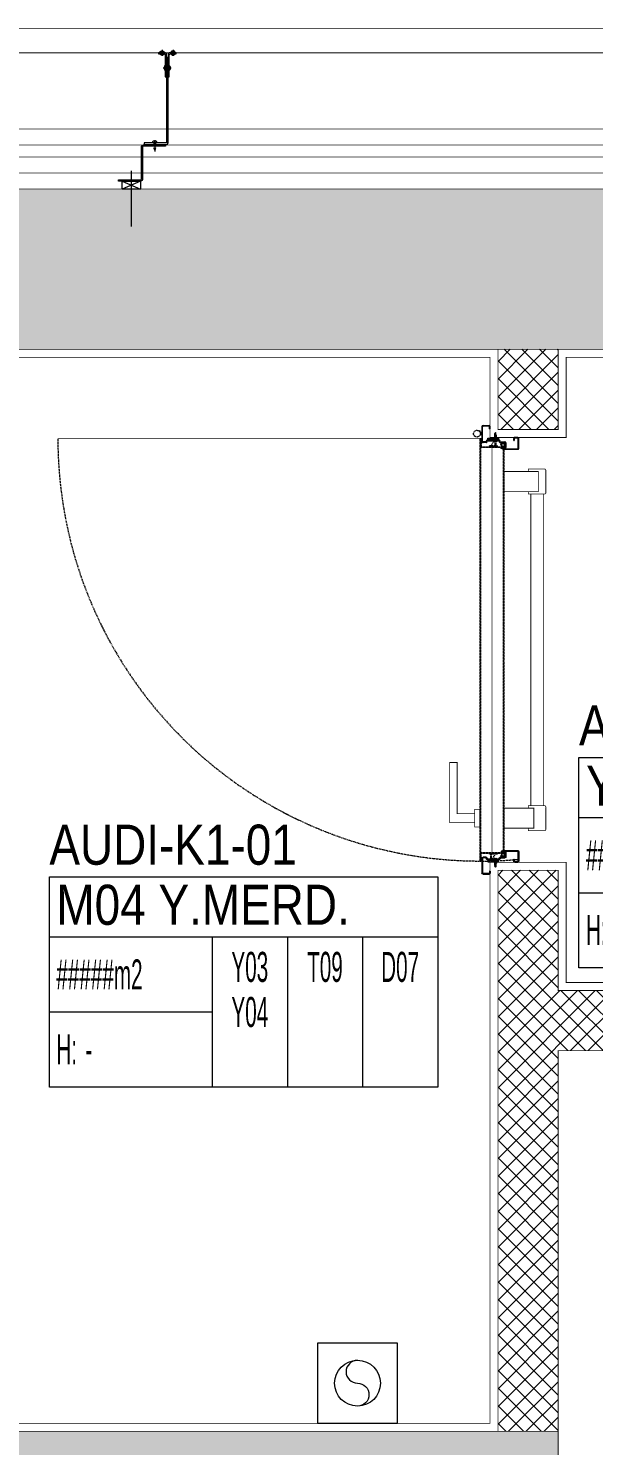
# Model space of a CAD drawing. Extents: x -1457 to 23780, y -2071 to 4205.
# Drawn here: x 7570.3 to 7711.3, y 2511.4 to 2865.1 of the extents above; entities that cross this region are included whole.
import ezdxf
from ezdxf.enums import TextEntityAlignment as Align

# ---------------------------------------------------------------- set-up
doc = ezdxf.new("R2010")
doc.units = 0
doc.header["$MEASUREMENT"] = 0
doc.linetypes.add('HIDDEN', pattern=[0.375, 0.25, -0.125])
doc.layers.get('0').update_dxf_attribs({"color": 9, "lineweight": 9})
for name, color, linetype, lineweight in [('06D', 9, 'Continuous', 9), ('10', 9, 'Continuous', 9), ('14', 9, 'Continuous', 9), ('21', 9, 'Continuous', 9), ('M-TEFRIS2-015', 129, 'Continuous', 9)]:
    doc.layers.add(name, color=color, linetype=linetype, lineweight=lineweight)
doc.styles.add('Arial', font='arial.ttf', dxfattribs={"height": 2.5})
doc.styles.add('MuuM_TEXT-STANDART', font='ARIALN.TTF')

# ---------------------------------------------------------------- blocks, each defined once
blk = doc.blocks.new('itfaiye su alma ağzı')
blk.add_lwpolyline([(0, 5.715, 1), (0, 0, -1), (0, -5.715)], format="xyb")
blk.add_circle((0, 0), 5.715)
at = {"layer": '06D'}
blk.add_lwpolyline([(-10, 10), (-10, -10), (10, -10), (10, 10)], close=True, dxfattribs=at)
blk = doc.blocks.new('0_roomno2-flat-2')
at = {"layer": '21'}
blk.add_lwpolyline([(96.88, -52.5), (0, -52.5), (0, 0), (96.88, 0)], close=True, dxfattribs=at)
for points in [[(0, -15), (96.88, -15)], [(40.62, -15), (40.62, -52.5)], [(59.38, -15), (59.38, -52.5)], [(78.12, -15), (78.12, -52.5)], [(0, -33.75), (40.62, -33.75)]]:
    blk.add_lwpolyline(points, dxfattribs=at)
at = {"layer": '21', "style": 'MuuM_TEXT-STANDART', "width": 0.6}
blk.add_text('H:', height=7.5, dxfattribs=at).set_placement((1.75, -43.04), align=Align.MIDDLE_LEFT)
at = {"layer": '21', "style": 'Arial'}
blk.add_attdef('ODANO', (0, 5.85), '', height=10, dxfattribs=at)
blk.add_attdef('MEKANADI', text='', height=10, dxfattribs=at).set_placement((1.75, -15), align=Align.BOTTOM_LEFT)
at = {"layer": '21', "style": 'MuuM_TEXT-STANDART', "width": 0.6}
for tag, p in [('M2', (1.75, -24.38)), ('TEMIZTAVANYUKSEKLIGI', (9, -43.04))]:
    blk.add_attdef(tag, text='', height=7.5, dxfattribs=at).set_placement(p, align=Align.MIDDLE_LEFT)
for tag, p in [('YER01', (50, -22.5)), ('TAVAN01', (68.75, -22.5)), ('DUVAR01', (87.5, -22.5)), ('YER02', (50, -33.75)), ('TAVAN02', (68.75, -33.75)), ('DUVAR02', (87.5, -33.75)), ('YER03', (50, -45)), ('TAVAN03', (68.75, -45)), ('DUVAR03', (87.5, -45))]:
    blk.add_attdef(tag, text='', height=7.5, dxfattribs=at).set_placement(p, align=Align.MIDDLE_CENTER)
blk = doc.blocks.new('p- alum kaplama profil')
at = {"lineweight": 13}
blk.add_lwpolyline([(7.12, 12.59), (7.12, 26.49)], dxfattribs=at)
at = {"lineweight": 18}
blk.add_lwpolyline([(4.09, 6.16), (-1.41, 6.16), (-1.41, 6.46), (4.09, 6.46, 0.414214), (4.29, 6.66), (4.29, 14.66, -0.414214), (4.79, 15.16), (10.29, 15.16), (10.29, 14.86), (4.79, 14.86, 0.414214), (4.59, 14.66), (4.59, 6.66, -0.414214)], format="xyb", close=True, dxfattribs=at)
at = {"lineweight": 5}
blk.add_lwpolyline([(9.44, 15.16), (4.79, 15.16), (4.79, 17.16), (9.44, 17.16)], close=True, dxfattribs=at)
for points in [[(4.79, 15.16), (9.44, 17.16)], [(9.44, 15.16), (4.79, 17.16)]]:
    blk.add_lwpolyline(points, dxfattribs=at)
blk.add_lwpolyline([(-2.06, 5.56), (-2.06, -2.34), (-2.06, -15.69), (-1.66, -15.69), (-1.66, -2.34), (-1.66, 5.56), (-1.66, 5.56), (-1.66, 5.57), (-1.66, 5.57), (-1.66, 5.58), (-1.66, 5.58), (-1.65, 5.59), (-1.65, 5.59), (-1.65, 5.59), (-1.65, 5.6), (-1.65, 5.6), (-1.64, 5.61), (-1.64, 5.61), (-1.64, 5.62), (-1.64, 5.62), (-1.63, 5.62), (-1.63, 5.63), (-1.63, 5.63), (-1.62, 5.63), (-1.62, 5.64), (-1.61, 5.64), (-1.61, 5.64), (-1.61, 5.64), (-1.6, 5.65), (-1.6, 5.65), (-1.59, 5.65), (-1.59, 5.65), (-1.58, 5.65), (-1.58, 5.65), (-1.57, 5.66), (-1.57, 5.66), (-1.56, 5.66), (-1.56, 5.66), (3.94, 5.66), (3.94, 6.06), (-1.56, 6.06), (-1.58, 6.06), (-1.61, 6.05), (-1.63, 6.05), (-1.66, 6.05), (-1.68, 6.04), (-1.7, 6.03), (-1.73, 6.03), (-1.75, 6.02), (-1.77, 6.01), (-1.79, 6), (-1.82, 5.99), (-1.84, 5.97), (-1.86, 5.96), (-1.88, 5.94), (-1.89, 5.93), (-1.91, 5.91), (-1.93, 5.89), (-1.95, 5.87), (-1.96, 5.85), (-1.97, 5.83), (-1.99, 5.81), (-2, 5.79), (-2.01, 5.77), (-2.02, 5.75), (-2.03, 5.72), (-2.04, 5.7), (-2.04, 5.68), (-2.05, 5.65), (-2.05, 5.63), (-2.06, 5.61), (-2.06, 5.58)], close=True)
blk.add_lwpolyline([(-1.66, -2.34), (-2.06, -2.34)])
for points in [[(-2.36, -10.84), (-2.36, -16.39), (-2.36, -16.39, -0.414214), (-2.51, -16.54), (-2.51, -16.54), (-4.06, -16.54), (-4.06, -16.84), (-2.51, -16.84), (-2.51, -16.84, 0.414214), (-2.06, -16.39), (-2.06, -10.84)], [(-1.36, -10.84), (-1.66, -10.84), (-1.66, -16.39, 0.414214), (-1.21, -16.84), (-1.21, -16.84), (0.34, -16.84), (0.34, -16.54), (-1.21, -16.54), (-1.21, -16.54, -0.414214), (-1.36, -16.39), (-1.36, -16.39)]]:
    blk.add_lwpolyline(points, format="xyb", close=True)
for points in [[(1.56, 7.05, -10), (1.02, 7.13, -10)], [(1.05, 6.91, -10), (1.29, 7.56, -10)], [(1.29, 4.93, -10), (1.29, 7.8, -10)], [(1.53, 6.82, -10), (1.29, 7.56, -10)], [(0.67, 5.66, -10), (1.91, 5.66, -10)], [(0.67, 5.66, -10), (0.67, 5.64, -10), (0.67, 5.62, -10), (0.67, 5.6, -10), (0.68, 5.58, -10), (0.68, 5.56, -10), (0.69, 5.54, -10), (0.69, 5.52, -10), (0.7, 5.5, -10), (0.7, 5.48, -10), (0.71, 5.46, -10), (0.72, 5.45, -10), (0.73, 5.43, -10), (0.74, 5.41, -10), (0.75, 5.4, -10), (0.76, 5.38, -10), (0.77, 5.36, -10), (0.79, 5.35, -10), (0.8, 5.33, -10), (0.81, 5.32, -10), (0.83, 5.31, -10), (0.84, 5.29, -10), (0.86, 5.28, -10), (0.87, 5.27, -10), (0.89, 5.26, -10), (0.91, 5.25, -10), (0.92, 5.24, -10), (0.94, 5.23, -10), (0.96, 5.22, -10), (0.98, 5.21, -10), (1, 5.21, -10), (1.02, 5.2, -10), (1.03, 5.2, -10)], [(0.96, 5.66, -10), (0.97, 5.66, -10), (0.97, 5.66, -10), (0.97, 5.66, -10), (0.98, 5.66, -10), (0.98, 5.66, -10), (0.99, 5.66, -10), (0.99, 5.66, -10), (1, 5.66, -10), (1, 5.67, -10), (1, 5.67, -10), (1.01, 5.67, -10), (1.01, 5.67, -10), (1.01, 5.67, -10), (1.02, 5.68, -10), (1.02, 5.68, -10), (1.02, 5.68, -10), (1.03, 5.69, -10), (1.03, 5.69, -10), (1.03, 5.69, -10), (1.04, 5.7, -10), (1.04, 5.7, -10), (1.04, 5.7, -10), (1.04, 5.71, -10), (1.04, 5.71, -10), (1.05, 5.72, -10), (1.05, 5.72, -10), (1.05, 5.72, -10), (1.05, 5.73, -10), (1.05, 5.73, -10), (1.05, 5.74, -10), (1.05, 5.74, -10), (1.05, 5.75, -10)], [(1.61, 6.87, -10), (0.98, 6.96, -10)], [(1.33, 5.85, -10), (0.98, 5.88, -10)], [(1.03, 5.2, -10), (1.04, 5.2, -10), (1.05, 5.19, -10), (1.05, 5.19, -10), (1.06, 5.19, -10), (1.06, 5.19, -10), (1.07, 5.19, -10), (1.07, 5.19, -10), (1.08, 5.19, -10), (1.08, 5.19, -10), (1.09, 5.19, -10), (1.09, 5.18, -10), (1.1, 5.18, -10), (1.1, 5.18, -10), (1.11, 5.18, -10), (1.11, 5.18, -10), (1.12, 5.18, -10), (1.12, 5.18, -10), (1.13, 5.18, -10), (1.13, 5.18, -10), (1.14, 5.18, -10), (1.15, 5.18, -10), (1.15, 5.18, -10), (1.16, 5.17, -10), (1.16, 5.17, -10), (1.17, 5.17, -10), (1.17, 5.17, -10), (1.18, 5.17, -10), (1.18, 5.17, -10), (1.19, 5.17, -10), (1.19, 5.17, -10), (1.2, 5.17, -10), (1.2, 5.17, -10)], [(1.05, 5.83, -10), (1.05, 6.01, -10)], [(1.05, 5.75, -10), (1.05, 5.83, -10)], [(1.2, 5.17, -10), (1.2, 5.2, -10)], [(1.38, 5.2, -10), (1.2, 5.2, -10)], [(1.29, 6.16, -10), (1.29, 6.26, -10)], [(1.38, 5.17, -10), (1.38, 5.2, -10)], [(1.38, 5.17, -10), (1.38, 5.17, -10), (1.39, 5.17, -10), (1.39, 5.17, -10), (1.4, 5.17, -10), (1.41, 5.17, -10), (1.41, 5.17, -10), (1.42, 5.17, -10), (1.42, 5.17, -10), (1.43, 5.17, -10), (1.43, 5.18, -10), (1.44, 5.18, -10), (1.44, 5.18, -10), (1.45, 5.18, -10), (1.45, 5.18, -10), (1.46, 5.18, -10), (1.46, 5.18, -10), (1.47, 5.18, -10), (1.47, 5.18, -10), (1.48, 5.18, -10), (1.48, 5.18, -10), (1.49, 5.18, -10), (1.5, 5.19, -10), (1.5, 5.19, -10), (1.51, 5.19, -10), (1.51, 5.19, -10), (1.52, 5.19, -10), (1.52, 5.19, -10), (1.53, 5.19, -10), (1.53, 5.19, -10), (1.54, 5.19, -10), (1.54, 5.2, -10), (1.55, 5.2, -10)], [(1.53, 5.75, -10), (1.53, 5.92, -10)], [(1.53, 5.75, -10), (1.53, 5.74, -10), (1.53, 5.74, -10), (1.53, 5.73, -10), (1.53, 5.73, -10), (1.53, 5.72, -10), (1.54, 5.72, -10), (1.54, 5.72, -10), (1.54, 5.71, -10), (1.54, 5.71, -10), (1.54, 5.7, -10), (1.54, 5.7, -10), (1.55, 5.7, -10), (1.55, 5.69, -10), (1.55, 5.69, -10), (1.55, 5.69, -10), (1.56, 5.68, -10), (1.56, 5.68, -10), (1.56, 5.68, -10), (1.57, 5.67, -10), (1.57, 5.67, -10), (1.58, 5.67, -10), (1.58, 5.67, -10), (1.58, 5.67, -10), (1.59, 5.66, -10), (1.59, 5.66, -10), (1.6, 5.66, -10), (1.6, 5.66, -10), (1.6, 5.66, -10), (1.61, 5.66, -10), (1.61, 5.66, -10), (1.62, 5.66, -10), (1.62, 5.66, -10)], [(1.55, 5.2, -10), (1.57, 5.2, -10), (1.59, 5.21, -10), (1.6, 5.21, -10), (1.62, 5.22, -10), (1.64, 5.23, -10), (1.66, 5.24, -10), (1.68, 5.25, -10), (1.69, 5.26, -10), (1.71, 5.27, -10), (1.73, 5.28, -10), (1.74, 5.29, -10), (1.76, 5.31, -10), (1.77, 5.32, -10), (1.78, 5.33, -10), (1.8, 5.35, -10), (1.81, 5.36, -10), (1.82, 5.38, -10), (1.83, 5.4, -10), (1.84, 5.41, -10), (1.85, 5.43, -10), (1.86, 5.45, -10), (1.87, 5.46, -10), (1.88, 5.48, -10), (1.89, 5.5, -10), (1.89, 5.52, -10), (1.9, 5.54, -10), (1.9, 5.56, -10), (1.9, 5.58, -10), (1.91, 5.6, -10), (1.91, 5.62, -10), (1.91, 5.64, -10), (1.91, 5.66, -10)], [(-2.86, -13.04, 0), (-0.86, -13.04, 0)], [(-2.36, -12.52, 0), (-2.4, -12.53, 0), (-2.43, -12.56, 0), (-2.47, -12.58, 0), (-2.5, -12.6, 0), (-2.53, -12.63, 0), (-2.56, -12.66, 0), (-2.59, -12.69, 0), (-2.61, -12.73, 0), (-2.63, -12.76, 0), (-2.65, -12.8, 0), (-2.67, -12.84, 0), (-2.68, -12.88, 0), (-2.69, -12.92, 0), (-2.7, -12.96, 0), (-2.71, -13, 0), (-2.71, -13.04, 0), (-2.71, -13.08, 0), (-2.7, -13.13, 0), (-2.69, -13.17, 0), (-2.68, -13.21, 0), (-2.67, -13.25, 0), (-2.65, -13.28, 0), (-2.63, -13.32, 0), (-2.61, -13.36, 0), (-2.59, -13.39, 0), (-2.56, -13.42, 0), (-2.53, -13.45, 0), (-2.5, -13.48, 0), (-2.47, -13.51, 0), (-2.43, -13.53, 0), (-2.4, -13.55, 0), (-2.36, -13.57, 0)], [(-2.36, -13.04, 0), (-2.36, -12.52, 0)], [(-2.36, -13.04, 0), (-2.36, -12.73, 0)], [(-2.36, -12.73, 0), (-2.36, -13.04, 0)], [(-1.36, -12.73, 0), (-2.36, -12.73, 0)], [(-2.36, -13.04, 0), (-2.36, -13.36, 0)], [(-2.36, -13.04, 0), (-2.36, -13.57, 0)], [(-2.36, -13.36, 0), (-2.36, -13.04, 0)], [(-1.36, -13.36, 0), (-2.36, -13.36, 0)], [(-1.36, -13.04, 0), (-1.36, -12.37, 0)], [(-1.36, -13.72, 0), (-1.32, -13.68, 0), (-1.29, -13.65, 0), (-1.26, -13.61, 0), (-1.23, -13.58, 0), (-1.2, -13.54, 0), (-1.18, -13.5, 0), (-1.16, -13.45, 0), (-1.14, -13.41, 0), (-1.12, -13.37, 0), (-1.1, -13.32, 0), (-1.09, -13.28, 0), (-1.08, -13.23, 0), (-1.07, -13.18, 0), (-1.06, -13.14, 0), (-1.06, -13.09, 0), (-1.06, -13.04, 0), (-1.06, -12.99, 0), (-1.06, -12.95, 0), (-1.07, -12.9, 0), (-1.08, -12.85, 0), (-1.09, -12.81, 0), (-1.1, -12.76, 0), (-1.12, -12.72, 0), (-1.14, -12.67, 0), (-1.16, -12.63, 0), (-1.18, -12.59, 0), (-1.2, -12.55, 0), (-1.23, -12.51, 0), (-1.26, -12.47, 0), (-1.29, -12.43, 0), (-1.32, -12.4, 0), (-1.36, -12.37, 0)], [(-1.36, -13.04, 0), (-1.36, -13.72, 0)], [(-3.84, -17.04, 0), (-3.81, -17.07, 0), (-3.78, -17.1, 0), (-3.75, -17.12, 0), (-3.72, -17.15, 0), (-3.69, -17.17, 0), (-3.66, -17.19, 0), (-3.62, -17.21, 0), (-3.59, -17.23, 0), (-3.55, -17.24, 0), (-3.52, -17.26, 0), (-3.48, -17.27, 0), (-3.44, -17.28, 0), (-3.4, -17.28, 0), (-3.36, -17.29, 0), (-3.32, -17.29, 0), (-3.29, -17.29, 0), (-3.25, -17.29, 0), (-3.21, -17.29, 0), (-3.17, -17.28, 0), (-3.13, -17.28, 0), (-3.09, -17.27, 0), (-3.06, -17.26, 0), (-3.02, -17.24, 0), (-2.98, -17.23, 0), (-2.95, -17.21, 0), (-2.91, -17.19, 0), (-2.88, -17.17, 0), (-2.85, -17.15, 0), (-2.82, -17.12, 0), (-2.79, -17.1, 0), (-2.76, -17.07, 0), (-2.73, -17.04, 0)], [(-3.29, -17.04, 0), (-3.84, -17.04, 0)], [(-2.85, -16.54, 0), (-2.86, -16.51, 0), (-2.87, -16.47, 0), (-2.89, -16.44, 0), (-2.91, -16.41, 0), (-2.93, -16.38, 0), (-2.96, -16.35, 0), (-2.98, -16.33, 0), (-3.01, -16.31, 0), (-3.04, -16.29, 0), (-3.07, -16.27, 0), (-3.11, -16.25, 0), (-3.14, -16.24, 0), (-3.18, -16.23, 0), (-3.21, -16.22, 0), (-3.25, -16.22, 0), (-3.29, -16.22, 0), (-3.32, -16.22, 0), (-3.36, -16.22, 0), (-3.39, -16.23, 0), (-3.43, -16.24, 0), (-3.46, -16.25, 0), (-3.5, -16.27, 0), (-3.53, -16.29, 0), (-3.56, -16.31, 0), (-3.59, -16.33, 0), (-3.61, -16.35, 0), (-3.64, -16.38, 0), (-3.66, -16.41, 0), (-3.68, -16.44, 0), (-3.7, -16.47, 0), (-3.71, -16.51, 0), (-3.73, -16.54, 0)], [(-3.29, -16.54, 0), (-3.73, -16.54, 0)], [(-3.29, -16.54, 0), (-3.55, -16.54, 0)], [(-3.55, -16.54, 0), (-3.29, -16.54, 0)], [(-3.55, -17.04, 0), (-3.55, -16.54, 0)], [(-3.29, -17.54, 0), (-3.29, -16.04, 0)], [(-3.29, -16.54, 0), (-2.85, -16.54, 0)], [(-3.29, -16.54, 0), (-3.03, -16.54, 0)], [(-3.03, -16.54, 0), (-3.29, -16.54, 0)], [(-3.29, -17.04, 0), (-2.73, -17.04, 0)], [(-3.03, -17.04, 0), (-3.03, -16.54, 0)], [(-0.56, -17.04, 0), (-1.11, -17.04, 0)], [(0, -17.04, 0), (-0.03, -17.07, 0), (-0.06, -17.1, 0), (-0.09, -17.12, 0), (-0.12, -17.15, 0), (-0.15, -17.17, 0), (-0.18, -17.19, 0), (-0.22, -17.21, 0), (-0.25, -17.23, 0), (-0.29, -17.24, 0), (-0.33, -17.26, 0), (-0.36, -17.27, 0), (-0.4, -17.28, 0), (-0.44, -17.28, 0), (-0.48, -17.29, 0), (-0.52, -17.29, 0), (-0.56, -17.29, 0), (-0.59, -17.29, 0), (-0.63, -17.29, 0), (-0.67, -17.28, 0), (-0.71, -17.28, 0), (-0.75, -17.27, 0), (-0.79, -17.26, 0), (-0.82, -17.24, 0), (-0.86, -17.23, 0), (-0.89, -17.21, 0), (-0.93, -17.19, 0), (-0.96, -17.17, 0), (-0.99, -17.15, 0), (-1.02, -17.12, 0), (-1.05, -17.1, 0), (-1.08, -17.07, 0), (-1.11, -17.04, 0)], [(-1, -16.54, 0), (-0.98, -16.51, 0), (-0.97, -16.47, 0), (-0.95, -16.44, 0), (-0.93, -16.41, 0), (-0.91, -16.38, 0), (-0.88, -16.35, 0), (-0.86, -16.33, 0), (-0.83, -16.31, 0), (-0.8, -16.29, 0), (-0.77, -16.27, 0), (-0.73, -16.25, 0), (-0.7, -16.24, 0), (-0.66, -16.23, 0), (-0.63, -16.22, 0), (-0.59, -16.22, 0), (-0.56, -16.22, 0), (-0.52, -16.22, 0), (-0.48, -16.22, 0), (-0.45, -16.23, 0), (-0.41, -16.24, 0), (-0.38, -16.25, 0), (-0.34, -16.27, 0), (-0.31, -16.29, 0), (-0.28, -16.31, 0), (-0.25, -16.33, 0), (-0.23, -16.35, 0), (-0.2, -16.38, 0), (-0.18, -16.41, 0), (-0.16, -16.44, 0), (-0.14, -16.47, 0), (-0.13, -16.51, 0), (-0.12, -16.54, 0)], [(-0.56, -16.54, 0), (-1, -16.54, 0)], [(-0.56, -16.54, 0), (-0.82, -16.54, 0)], [(-0.82, -16.54, 0), (-0.56, -16.54, 0)], [(-0.82, -17.04, 0), (-0.82, -16.54, 0)], [(-0.56, -17.54, 0), (-0.56, -16.04, 0)], [(-0.56, -16.54, 0), (-0.3, -16.54, 0)], [(-0.56, -16.54, 0), (-0.12, -16.54, 0)], [(-0.3, -16.54, 0), (-0.56, -16.54, 0)], [(-0.56, -17.04, 0), (0, -17.04, 0)], [(-0.3, -17.04, 0), (-0.3, -16.54, 0)]]:
    blk.add_polyline3d(points)
blk = doc.blocks.new('*U11')
at = {"ltscale": 15}
for p, q in [((-24.9, 0.9), (-25.7, 0)), ((-24.9, -0.9), (-25.7, 0)), ((-22.9, 1.5), (-24.9, 0.9)), ((-22.9, 1.5), (-22.9, -1.5)), ((-21.2, -2.7), (-18.1, 2.8)), ((-21, -2.7), (-17.9, 2.7)), ((-19.7, -2.7), (-16.6, 2.8)), ((-19.5, -2.7), (-16.4, 2.7)), ((-18.5, 1.5), (-18.3, 2)), ((-18.2, -2.7), (-15.1, 2.8)), ((-18, -2.7), (-14.9, 2.7)), ((-17, 1.5), (-16.8, 2)), ((-16.7, -2.7), (-13.6, 2.8)), ((-16.5, -2.7), (-13.4, 2.7)), ((-15.5, 1.5), (-15.3, 2)), ((-15.2, -2.7), (-12.1, 2.8)), ((-15, -2.7), (-11.9, 2.7)), ((-14, 1.5), (-13.8, 2)), ((-13.7, -2.7), (-10.6, 2.8)), ((-13.5, -2.7), (-10.4, 2.7)), ((-12.5, 1.5), (-12.3, 2)), ((-12.2, -2.7), (-9.1, 2.8)), ((-12, -2.7), (-8.9, 2.7)), ((-11, 1.5), (-10.8, 2)), ((-10.7, -2.7), (-7.6, 2.8)), ((-10.5, -2.7), (-7.4, 2.7)), ((-9.5, 1.5), (-9.3, 2)), ((-9.2, -2.7), (-6.1, 2.8)), ((-9, -2.7), (-5.9, 2.7)), ((-8, 1.5), (-7.8, 2)), ((-7.7, -2.7), (-4.6, 2.8)), ((-7.5, -2.7), (-4.4, 2.7)), ((-6.5, 1.5), (-6.3, 2)), ((-6.2, -2.7), (-3.1, 2.8)), ((-6, -2.7), (-2.9, 2.7)), ((-5, 1.5), (-4.8, 2)), ((-4.7, -2.7), (-1.6, 2.8)), ((-4.5, -2.7), (-1.4, 2.7)), ((-3.5, 1.5), (-3.3, 2)), ((-2, 1.5), (-1.8, 2)), ((-0.5, 4.2), (-1.5, 1.5)), ((0, 0.5), (-0.6, 0.5)), ((-24.9, -0.9), (-22.9, -1.5)), ((-8.6, -1.5), (-22.9, -1.5)), ((-21.2, -2.7), (-20.9, -1.5)), ((-20.3, -1.5), (-19.1, -1.5)), ((-19.7, -2.7), (-19.4, -1.5)), ((-18.8, -1.5), (-17.6, -1.5)), ((-18.2, -2.7), (-17.9, -1.5)), ((-17.3, -1.5), (-16.1, -1.5)), ((-16.7, -2.7), (-16.4, -1.5)), ((-15.8, -1.5), (-14.6, -1.5)), ((-15.2, -2.7), (-14.9, -1.5)), ((-14.3, -1.5), (-13.1, -1.5)), ((-13.7, -2.7), (-13.4, -1.5)), ((-12.8, -1.5), (-11.6, -1.5)), ((-12.2, -2.7), (-11.9, -1.5)), ((-11.3, -1.5), (-10.1, -1.5)), ((-10.7, -2.7), (-10.4, -1.5)), ((-9.8, -1.5), (-8.6, -1.5)), ((-9.2, -2.7), (-8.9, -1.5)), ((-8.3, -1.5), (-7.1, -1.5)), ((-7.7, -2.7), (-7.4, -1.5)), ((-6.8, -1.5), (-5.6, -1.5)), ((-6.2, -2.7), (-5.9, -1.5)), ((-5.3, -1.5), (-4.1, -1.5)), ((-4.7, -2.7), (-4.4, -1.5)), ((-3.8, -1.5), (-2.1, -1.5)), ((-0.5, -4.2), (-1.5, -1.5)), ((0, -0.5), (-0.6, -0.5))]:
    blk.add_line(p, q, dxfattribs=at)
for p, q in [((-6.9, 1.5), (-22.9, 1.5)), ((-17.4, 1.5), (-18.6, 1.5)), ((-15.9, 1.5), (-17.1, 1.5)), ((-14.4, 1.5), (-15.6, 1.5)), ((-12.9, 1.5), (-14.1, 1.5)), ((-11.4, 1.5), (-12.6, 1.5)), ((-9.9, 1.5), (-11.1, 1.5)), ((-8.4, 1.5), (-9.6, 1.5)), ((-6.9, 1.5), (-8.1, 1.5)), ((-5.4, 1.5), (-6.6, 1.5)), ((-3.9, 1.5), (-5.1, 1.5)), ((-2.4, 1.5), (-3.6, 1.5)), ((-1.5, 1.5), (-2.1, 1.5)), ((0, 0.5), (0, 4.1)), ((-1.5, -1.5), (-2.1, -1.5)), ((0, -0.5), (0, -4.1))]:
    blk.add_line(p, q)
for centre, radius, start, end in [((-26, 3.9), 3.92, 274.361, 322.1025), ((-26, -3.9), 3.92, 37.8975, 85.639), ((-18, 2.8), 0.0971, 330.3204, 150.3204), ((-16.5, 2.8), 0.0971, 330.3204, 150.3204), ((-15, 2.8), 0.0971, 330.3204, 150.3204), ((-13.5, 2.8), 0.0971, 330.3204, 150.3204), ((-12, 2.8), 0.0971, 330.3204, 150.3204), ((-10.5, 2.8), 0.0971, 330.3204, 150.3204), ((-9, 2.8), 0.0971, 330.3204, 150.3204), ((-7.5, 2.8), 0.0971, 330.3204, 150.3204), ((-6, 2.8), 0.0971, 330.3204, 150.3204), ((-4.5, 2.8), 0.0971, 330.3204, 150.3204), ((-3, 2.8), 0.0971, 330.3204, 150.3204), ((-1.5, 2.8), 0.0971, 330.3204, 150.3204), ((-0.6, 0), 0.486, 90, 270), ((-0.3, 4.1), 0.25, 0, 150.0864), ((-21.1, -2.7), 0.0971, 150.3204, 330.3204), ((-19.6, -2.7), 0.0971, 150.3204, 330.3204), ((-18.1, -2.7), 0.0971, 150.3204, 330.3204), ((-16.6, -2.7), 0.0971, 150.3204, 330.3204), ((-15.1, -2.7), 0.0971, 150.3204, 330.3204), ((-13.6, -2.7), 0.0971, 150.3204, 330.3204), ((-12.1, -2.7), 0.0971, 150.3204, 330.3204), ((-10.6, -2.7), 0.0971, 150.3204, 330.3204), ((-9.1, -2.7), 0.0971, 150.3204, 330.3204), ((-7.6, -2.7), 0.0971, 150.3204, 330.3204), ((-6.1, -2.7), 0.0971, 150.3204, 330.3204), ((-4.6, -2.7), 0.0971, 150.3204, 330.3204), ((-0.3, -4.1), 0.25, 209.9136, 0)]:
    blk.add_arc(centre, radius, start, end, dxfattribs=at)
blk = doc.blocks.new('conta')
at = {"ltscale": 10}
for p, q in [((-2649.87, 5345.53), (-2649.81, 5345.61)), ((-2649.72, 5345.4), (-2649.28, 5345.4)), ((-2649.25, 5345.41), (-2649.09, 5345.51)), ((-2648.83, 5344.87), (-2648.56, 5345.24)), ((-2648.77, 5345.12), (-2648.63, 5345.3)), ((-2648.56, 5345.31), (-2648.56, 5345.31)), ((-2649.88, 5344.46), (-2649.78, 5344.3)), ((-2649.78, 5344.3), (-2649.74, 5344.3)), ((-2648.97, 5344.05), (-2648.78, 5343.8)), ((-2648.87, 5344.09), (-2648.7, 5343.86)), ((-2648.71, 5343.79), (-2648.71, 5343.79))]:
    blk.add_line(p, q, dxfattribs=at)
for centre, radius, start, end in [((-2653.03, 5345), 3.19, 350.4674, 8.9372), ((-2649.83, 5345.5), 0.05, 140.6345, 188.9372), ((-2649.74, 5345.58), 0.0696, 22.2428, 159.258), ((-2650.94, 5345.01), 1.24, 340.3382, 16.7772), ((-2649.72, 5345.37), 0.03, 90, 196.7772), ((-2649.28, 5345.45), 0.05, 270, 303.0062), ((-2649.08, 5345.49), 0.03, 4.7972, 123.0062), ((-2650.22, 5344.99), 1.27, 338.7066, 23.0418), ((-2649.01, 5345.57), 0.05, 18.7951, 42.1429), ((-2651.17, 5344.83), 2.33, 7.5897, 18.7951), ((-2648.81, 5345.15), 0.05, 187.5897, 322.7347), ((-2648.59, 5345.27), 0.05, 52.7347, 142.7347), ((-2648.59, 5345.27), 0.05, 322.7347, 52.7347), ((-2649.87, 5344.47), 0.02, 170.4674, 213.7451), ((-2649.74, 5344.58), 0.03, 160.3382, 273.2666), ((-2649.56, 5341.55), 3.01, 80.4362, 93.2666), ((-2649.22, 5344.14), 0.231, 353.9571, 81.9004), ((-2649.06, 5344.54), 0.03, 260.4362, 338.7066), ((-2648.89, 5344.11), 0.1, 173.9571, 217.2653), ((-2658.2, 5345.19), 9.36, 353.6857, 357.8537), ((-2648.79, 5344.15), 0.1, 173.6857, 217.2653), ((-2648.79, 5344.84), 0.05, 142.7347, 180.2669), ((-2648.74, 5343.83), 0.05, 217.2653, 307.2653), ((-2648.74, 5343.83), 0.05, 307.2653, 37.2653)]:
    blk.add_arc(centre, radius, start, end, dxfattribs=at)
for points, knots in [([(-2648.98, 5345.6), (-2649, 5345.63), (-2649.09, 5345.71), (-2649.23, 5345.44), (-2649.32, 5345.74), (-2649.39, 5345.46), (-2649.51, 5345.75), (-2649.59, 5345.5), (-2649.65, 5345.57), (-2649.68, 5345.61)], [0.0086373, 0.0086373, 0.0086373, 0.0086373, 0.1097304, 0.3133405, 0.4430081, 0.5658764, 0.7165186, 0.8527974, 0.9648495, 0.9648495, 0.9648495, 0.9648495]), ([(-2649.74, 5344.31), (-2649.74, 5344.34), (-2649.7, 5344.52), (-2649.59, 5344.33), (-2649.34, 5344.36), (-2649.23, 5344.37), (-2649.18, 5344.37)], [0, 0, 0, 0, 0.1008757, 0.3841126, 0.5436166, 0.6906785, 0.6906785, 0.6906785, 0.6906785])]:
    blk.add_open_spline(points, degree=3, knots=knots, dxfattribs=at)
blk = doc.blocks.new('p-yn_sackasa')
at = {"layer": '10', "linetype": 'Continuous'}
for p, q in [((2.69, 7.16), (0.26, 7.16)), ((2.69, 7.15), (0.26, 7.15)), ((0, 6.16), (0, 6.9)), ((0.01, 6.9), (0.01, 6.15)), ((0.14, 6.9), (0.14, 6.16)), ((0.15, 6.9), (0.15, 6.16)), ((2.69, 7.02), (0.26, 7.02)), ((0.26, 7.01), (2.69, 7.01)), ((0.26, 6.05), (0.76, 6.05)), ((0.75, 6.04), (0.26, 6.04)), ((0.26, 5.91), (0.75, 5.91)), ((0.76, 5.9), (0.26, 5.9)), ((0.75, 5.91), (0.75, 6.04)), ((0.76, 5.9), (0.76, 6.05)), ((1.11, 2.52), (1.11, 3.73)), ((1.12, 2.52), (1.12, 3.73)), ((1.25, 3.73), (1.25, 2.52)), ((1.26, 2.52), (1.26, 3.73)), ((1.37, 3.98), (2.49, 3.98)), ((2.49, 3.97), (1.37, 3.97)), ((1.37, 3.84), (2.49, 3.84)), ((2.49, 3.83), (1.37, 3.83)), ((2.6, 3.69), (2.5, 3.36)), ((2.51, 3.35), (2.61, 3.69)), ((2.73, 3.65), (2.63, 3.32)), ((2.74, 3.64), (2.64, 3.31)), ((2.8, 3.29), (2.8, 6.9)), ((2.81, 3.29), (2.81, 6.9)), ((2.94, 3.29), (2.94, 6.9)), ((2.95, 3.29), (2.95, 6.9)), ((-2.19, 0), (-2.19, -0.15)), ((0.67, -0.71), (0.67, 2.27)), ((0.69, -0.71), (0.69, 2.27)), ((0.81, -0.71), (0.81, 2.27)), ((0.83, -0.71), (0.83, 2.27)), ((0.92, 2.33), (0.95, 2.32)), ((0.93, 2.34), (0.95, 2.33)), ((1.01, 2.46), (0.99, 2.47)), ((0.99, 2.46), (1.01, 2.45)), ((-2.95, -0.25), (-2.95, -1.75)), ((-2.94, -1.75), (-2.94, -0.25)), ((-2.81, -0.25), (-2.81, -1.75)), ((-2.8, -0.25), (-2.8, -1.75)), ((-2.19, 0), (-2.7, 0)), ((-2.2, -0.01), (-2.7, -0.01)), ((-2.2, -0.14), (-2.7, -0.14)), ((-2.19, -0.15), (-2.7, -0.15)), ((1.01, -1.85), (-2.7, -1.85)), ((1.01, -1.86), (-2.7, -1.86)), ((-2.7, -1.99), (1.01, -1.99)), ((1.01, -2), (-2.7, -2)), ((-2.2, -0.14), (-2.2, -0.01)), ((0.92, -0.77), (0.95, -0.76)), ((0.93, -0.78), (0.95, -0.77)), ((0.99, -0.89), (1.01, -0.88)), ((1.01, -0.89), (0.99, -0.91)), ((1.11, -0.96), (1.11, -1.75)), ((1.12, -0.96), (1.12, -1.75)), ((1.25, -0.96), (1.25, -1.75)), ((1.26, -0.96), (1.26, -1.75))]:
    blk.add_line(p, q, dxfattribs=at)
for points in [[(0.15, 2.14), (0.67, 2.14), (0.67, -0.54), (0.15, -0.54)], [(0.15, 2.14), (0.41, 2.14), (0.41, -0.54), (0.15, -0.54)]]:
    blk.add_lwpolyline(points, close=True, dxfattribs=at)
for centre, radius, start, end in [((0.26, 6.9), 0.261, 90, 180), ((0.26, 6.9), 0.249, 90, 180), ((2.69, 6.9), 0.261, 0, 90), ((2.69, 6.9), 0.249, 0, 90), ((0.26, 6.16), 0.261, 180, 270), ((0.26, 6.16), 0.249, 181.345, 271.3502), ((0.26, 6.9), 0.122, 90, 180), ((0.26, 6.16), 0.122, 180, 270), ((0.26, 6.9), 0.11, 90, 180), ((0.26, 6.16), 0.11, 180, 270), ((1.37, 3.73), 0.253, 90, 180), ((1.37, 3.73), 0.24, 90, 180), ((1.37, 3.73), 0.114, 90, 180), ((1.37, 3.73), 0.101, 90, 180), ((2.49, 3.72), 0.261, 342.8602, 90), ((2.49, 3.72), 0.249, 342.8613, 90), ((2.49, 3.72), 0.122, 342.8607, 90), ((2.49, 3.72), 0.11, 342.8621, 90), ((2.69, 6.9), 0.122, 0, 90), ((2.69, 6.9), 0.11, 0, 90), ((0.89, 2.27), 0.219, 63.2153, 180), ((0.89, 2.27), 0.206, 63.2169, 180), ((0.89, 2.27), 0.0801, 63.215, 180), ((0.89, 2.27), 0.0674, 63.2144, 180), ((1.04, 2.52), 0.206, 243.2197, 0), ((1.04, 2.52), 0.219, 243.2148, 0), ((1.04, 2.52), 0.0801, 243.2203, 0), ((1.04, 2.52), 0.0674, 243.2129, 0), ((2.72, 3.29), 0.232, 162.8601, 0), ((2.72, 3.29), 0.219, 162.8613, 0), ((2.72, 3.29), 0.0927, 162.8605, 0), ((2.72, 3.29), 0.0801, 162.8624, 0), ((-2.7, -0.25), 0.253, 90, 180), ((-2.7, -1.75), 0.253, 180, 270), ((-2.7, -0.25), 0.24, 90, 180), ((-2.7, -1.75), 0.24, 180, 270), ((-2.7, -0.25), 0.114, 90, 180), ((-2.7, -1.75), 0.114, 180, 270), ((-2.7, -0.25), 0.101, 90, 180), ((-2.7, -1.75), 0.101, 180, 270), ((0.89, -0.71), 0.219, 180, 296.785), ((0.89, -0.71), 0.206, 180, 296.7851), ((0.89, -0.71), 0.0801, 180, 296.785), ((0.89, -0.71), 0.0674, 180, 180.5245), ((0.89, -0.71), 0.0674, 180, 296.7871), ((1.04, -0.96), 0.219, 0, 116.7854), ((1.04, -0.96), 0.206, 0, 116.7836), ((1.04, -0.96), 0.0801, 0, 116.7811), ((1.04, -0.96), 0.0674, 0, 116.7871), ((1.01, -1.75), 0.114, 270, 0), ((1.01, -1.75), 0.24, 270, 0), ((1.01, -1.75), 0.101, 270, 0), ((1.01, -1.75), 0.253, 270, 0)]:
    blk.add_arc(centre, radius, start, end, dxfattribs=at)
at = {"layer": '10', "xscale": 0.0842696629213483, "yscale": 0.0842696629213483, "zscale": 0.0842696629213483}
blk.add_blockref('*U11', (0.95, 1.35), dxfattribs=at)
at = {"layer": '14', "xscale": -0.7887640449438696, "yscale": 0.7887640449438696, "zscale": 0.7887640449438204, "rotation": 90}
blk.add_blockref('conta', (4217.78, -2086.42), dxfattribs=at)

msp = doc.modelspace()

# ---------------------------------------------------------------- hatches: boundary and pattern name
at = {"layer": 'M-TEFRIS2-015', "linetype": 'HIDDEN', "lineweight": 0}
h = msp.add_hatch(dxfattribs=at)
h.set_pattern_fill('ANSI33', color=256, scale=25, style=0)
h.paths.add_polyline_path([(7167.5, 2515), (7702.5, 2515), (7702.5, 2430), (7907.5, 2430), (7907.5, 2390), (7662.5, 2390), (7662.5, 2475), (7157.5, 2475), (7157.5, 2390), (7107.5, 2390), (7107.5, 2515), (7107.5, 2825), (7907.5, 2825), (7907.5, 2785), (7157.5, 2785), (7157.5, 2515)])
h = msp.add_hatch(dxfattribs=at)
h.set_pattern_fill('ANSI37', color=256, scale=25, style=0)
h.paths.add_polyline_path([(7687.5, 2785), (7687.5, 2765), (7702.5, 2765), (7702.5, 2785)])
h = msp.add_hatch(dxfattribs=at)
h.set_pattern_fill('ANSI37', color=256, scale=25, style=0)
h.paths.add_polyline_path([(7687.5, 2515), (7702.5, 2515), (7702.5, 2610), (7892.5, 2610), (7892.5, 2580), (7907.5, 2580), (7907.5, 2655), (7892.5, 2655), (7892.5, 2625), (7702.5, 2625), (7702.5, 2655), (7687.5, 2655)])

# ---------------------------------------------------------------- linework, layer by layer
for p, q in [((7682.77, 2764.6), (7682.88, 2764.73)), ((7682.77, 2764.6), (7682.88, 2764.73)), ((7682.94, 2762.6), (7682.94, 2657.4)), ((7683.04, 2762.7), (7683.16, 2762.7)), ((7683.5, 2764.05), (7683.07, 2764.05)), ((7683.5, 2764.05), (7683.07, 2764.05)), ((7683.5, 2763.84), (7683.07, 2763.84)), ((7683.5, 2763.84), (7683.07, 2763.84)), ((7683.09, 2762.55), (7683.09, 2657.46)), ((7683.09, 2762.55), (7683.11, 2762.55)), ((7683.11, 2762.55), (7683.11, 2760.65)), ((7683.34, 2764.22), (7683.21, 2764.22)), ((7683.34, 2764.22), (7683.21, 2764.22)), ((7683.26, 2762.6), (7683.26, 2760.75)), ((7683.34, 2764.22), (7683.34, 2764.05)), ((7683.34, 2764.22), (7683.34, 2764.05)), ((7683.21, 2760.55), (7688.74, 2760.55)), ((7683.31, 2760.7), (7688.84, 2760.7)), ((7685.33, 2761), (7685.76, 2761)), ((7685.33, 2760.7), (7685.33, 2761)), ((7685.76, 2760.7), (7685.33, 2760.7)), ((7686.41, 2762), (7685.76, 2761)), ((7685.76, 2761), (7687.26, 2761)), ((7687.26, 2760.7), (7685.76, 2760.7)), ((7686.81, 2761), (7686.81, 2762)), ((7687.01, 2761), (7687.01, 2762)), ((7687.26, 2761), (7687.26, 2760.7)), ((7688.79, 2760.5), (7688.79, 2659.5)), ((7688.94, 2760.6), (7688.94, 2659.4)), ((7683.04, 2657.3), (7683.16, 2657.3)), ((7683.09, 2657.45), (7683.11, 2657.45)), ((7683.11, 2657.46), (7683.11, 2659.35)), ((7683.21, 2659.45), (7688.74, 2659.45)), ((7683.26, 2657.4), (7683.26, 2659.25)), ((7683.31, 2659.3), (7688.84, 2659.3)), ((7685.33, 2659.3), (7686.83, 2659.3)), ((7685.33, 2659), (7685.33, 2659.3)), ((7685.33, 2659.3), (7686.83, 2659.3)), ((7685.33, 2659), (7685.33, 2659.3)), ((7686.83, 2659), (7685.33, 2659)), ((7686.83, 2659), (7685.33, 2659)), ((7685.58, 2659), (7685.58, 2658)), ((7685.58, 2659), (7685.58, 2658)), ((7685.78, 2659), (7685.78, 2658)), ((7685.78, 2659), (7685.78, 2658)), ((7686.18, 2658), (7686.83, 2659)), ((7686.18, 2658), (7686.83, 2659)), ((7686.83, 2659.3), (7687.26, 2659.3)), ((7686.83, 2659.3), (7687.26, 2659.3)), ((7687.26, 2659), (7686.83, 2659)), ((7687.26, 2659), (7686.83, 2659)), ((7687.26, 2659.3), (7687.26, 2659)), ((7687.26, 2659.3), (7687.26, 2659))]:
    msp.add_line(p, q, dxfattribs=at)
at = {"layer": 'M-TEFRIS2-015', "linetype": 'HIDDEN', "lineweight": 0, "const_width": 0.2}
for points in [[(7067.5, 861.68), (7067.5, 861.68), (7067.5, 2865), (10767.5, 2865), (10767.49, 1989.75)], [(7073.5, 861.68), (7073.5, 2859), (10761.5, 2859), (10761.5, 1989.75)], [(7092.5, 1823.47), (7092.5, 2840), (7985.67, 2840)], [(7096.5, 1818.19), (7096.5, 2836), (7986.45, 2836)], [(7107.5, 1825), (7099.5, 1825), (7099.5, 2833), (7980, 2833), (7980, 2825)], [(7980, 2829), (7103.29, 2829), (7103.46, 1825)], [(7982, 2819.3), (7982, 2803), (7980, 2803), (7909.5, 2803), (7909.5, 2785), (7909.5, 2763), (7890.5, 2763), (7890.5, 2783), (7704.5, 2783), (7704.5, 2763), (7685.5, 2763), (7685.5, 2783), (7159.5, 2783), (7159.5, 2517), (7685.5, 2517), (7685.5, 2657), (7704.5, 2657), (7704.5, 2627), (7890.5, 2627), (7890.5, 2657), (7909.5, 2657), (7909.5, 2580)], [(7683.1, 2762.7), (7577.7, 2762.7)], [(7685.98, 2760.55), (7685.98, 2659.45)], [(7681.69, 2666.88), (7675.44, 2666.88), (7675.44, 2681.88), (7677.31, 2681.88), (7677.31, 2669.13), (7677.31, 2669.13), (7681.69, 2669.13), (7681.69, 2666.88)], [(7682.94, 2665.8), (7681.69, 2665.8), (7681.69, 2670.2), (7682.94, 2670.2), (7682.94, 2665.8)]]:
    msp.add_lwpolyline(points, dxfattribs=at)
for points in [[(7167.5, 2515), (7702.5, 2515), (7702.5, 2430), (7907.5, 2430), (7907.5, 2390), (7662.5, 2390), (7662.5, 2475), (7157.5, 2475), (7157.5, 2390), (7107.5, 2390), (7107.5, 2515), (7107.5, 2825), (7907.5, 2825), (7907.5, 2785), (7157.5, 2785), (7157.5, 2515)], [(7687.5, 2785), (7687.5, 2765), (7702.5, 2765), (7702.5, 2785)], [(7697.56, 2754.5), (7697.56, 2749.5), (7688.94, 2749.5), (7688.94, 2754.5)], [(7698.81, 2748.88), (7698.81, 2671.13), (7695.68, 2671.13), (7695.68, 2748.88)], [(7696.44, 2665.5), (7696.44, 2670.5), (7688.94, 2670.5), (7688.94, 2665.5)], [(7687.5, 2515), (7702.5, 2515), (7702.5, 2610), (7892.5, 2610), (7892.5, 2580), (7907.5, 2580), (7907.5, 2655), (7892.5, 2655), (7892.5, 2625), (7702.5, 2625), (7702.5, 2655), (7687.5, 2655), (7687.5, 2515)]]:
    msp.add_lwpolyline(points, close=True, dxfattribs=at)
for points in [[(7695.06, 2754.5), (7695.06, 2755.13), (7699.06, 2755.13, -0.414214), (7699.43, 2754.75), (7699.43, 2749.25, -0.414214), (7699.06, 2748.88), (7695.06, 2748.88), (7695.06, 2749.5)], [(7695.06, 2665.5), (7695.06, 2664.88), (7699.06, 2664.88, 0.414214), (7699.43, 2665.25), (7699.43, 2670.75, 0.414214), (7699.06, 2671.13), (7695.06, 2671.13), (7695.06, 2670.5)]]:
    msp.add_lwpolyline(points, format="xyb", dxfattribs=at)
at = {"layer": 'M-TEFRIS2-015', "linetype": 'HIDDEN', "lineweight": 0}
msp.add_circle((7682.24, 2763.95), 0.843, dxfattribs=at)
msp.add_circle((7682.24, 2763.95), 0.843, dxfattribs=at)
for centre, radius, start, end in [((7683.1, 2762.7), 105.4, 180, 270.0351), ((7682.24, 2763.95), 1.01, 15.7139, 50.5908), ((7682.24, 2763.95), 1.01, 15.7139, 50.5908), ((7683.04, 2762.6), 0.1, 90, 180), ((7683.24, 2763.42), 0.302, 29.9685, 164.4476), ((7683.24, 2763.42), 0.302, 29.9685, 164.4476), ((7683.24, 2763.42), 0.428, 52.379, 113.648), ((7683.24, 2763.42), 0.428, 52.379, 113.648), ((7683.09, 2762.55), 0.005, 90, 180), ((7683.11, 2762.55), 0.005, 0, 90), ((7683.16, 2762.6), 0.1, 0, 90), ((7683.21, 2760.65), 0.1, 180, 270), ((7683.31, 2760.75), 0.05, 180, 270), ((7688.74, 2760.5), 0.05, 0, 90), ((7688.84, 2760.6), 0.1, 0, 90), ((7683.04, 2657.4), 0.1, 180, 270), ((7683.09, 2657.46), 0.005, 180, 270), ((7683.21, 2659.35), 0.1, 90, 180), ((7683.11, 2657.46), 0.005, 270, 0), ((7683.16, 2657.4), 0.1, 270, 0), ((7683.31, 2659.25), 0.05, 90, 180), ((7683.1, 2762.7), 105.4, 270.2166, 275.2047), ((7688.8, 2659.44), 0.141, 284.9271, 345.0729)]:
    msp.add_arc(centre, radius, start, end, dxfattribs=at)

# ---------------------------------------------------------------- block references
for name, p, rotation in [('p- alum kaplama profil', (7603.14, 2842.16), 180), ('p-yn_sackasa', (7685.5, 2763), 270)]:
    msp.add_blockref(name, p, dxfattribs=dict(at, rotation=rotation))
ref = msp.add_blockref('0_roomno2-flat-2', (7707.69, 2683.14), dxfattribs=at)
ref.add_attrib('ODANO', 'AUDI-K1-02', dxfattribs={"layer": '21', "height": 10, "style": 'MuuM_TEXT-STANDART'}).set_placement((7707.69, 2683.14), align=Align.BOTTOM_LEFT)
ref.add_attrib('MEKANADI', 'Y.G.H.', dxfattribs={"layer": '21', "height": 10, "style": 'MuuM_TEXT-STANDART'}).set_placement((7709.44, 2668.14), align=Align.BOTTOM_LEFT)
ref.add_attrib('M2', '####m2', dxfattribs={"layer": '21', "height": 7.5, "style": 'MuuM_TEXT-STANDART', "width": 0.6}).set_placement((7709.44, 2658.77), align=Align.MIDDLE_LEFT)
ref.add_attrib('TEMIZTAVANYUKSEKLIGI', '2.40 M', dxfattribs={"layer": '21', "height": 7.5, "style": 'MuuM_TEXT-STANDART', "width": 0.6}).set_placement((7716.69, 2640.1), align=Align.MIDDLE_LEFT)
ref.add_attrib('YER01', 'Y04', dxfattribs={"layer": '21', "height": 7.5, "style": 'MuuM_TEXT-STANDART', "width": 0.6}).set_placement((7757.69, 2660.64), align=Align.MIDDLE_CENTER)
ref.add_attrib('TAVAN01', 'T08', dxfattribs={"layer": '21', "height": 7.5, "style": 'MuuM_TEXT-STANDART', "width": 0.6}).set_placement((7776.44, 2660.64), align=Align.MIDDLE_CENTER)
ref.add_attrib('DUVAR01', 'D07', dxfattribs={"layer": '21', "height": 7.5, "style": 'MuuM_TEXT-STANDART', "width": 0.6}).set_placement((7795.19, 2660.64), align=Align.MIDDLE_CENTER)
ref.add_attrib('TAVAN02', 'T09', dxfattribs={"layer": '21', "height": 7.5, "style": 'MuuM_TEXT-STANDART', "width": 0.6}).set_placement((7776.44, 2649.39), align=Align.MIDDLE_CENTER)
ref = msp.add_blockref('0_roomno2-flat-2', (7575.58, 2653.39), dxfattribs=at)
ref.add_attrib('ODANO', 'AUDI-K1-01', dxfattribs={"layer": '21', "height": 10, "style": 'MuuM_TEXT-STANDART'}).set_placement((7575.58, 2653.39), align=Align.BOTTOM_LEFT)
ref.add_attrib('MEKANADI', 'M04 Y.MERD.', dxfattribs={"layer": '21', "height": 10, "style": 'MuuM_TEXT-STANDART'}).set_placement((7577.33, 2638.39), align=Align.BOTTOM_LEFT)
ref.add_attrib('M2', '#####m2', dxfattribs={"layer": '21', "height": 7.5, "style": 'MuuM_TEXT-STANDART', "width": 0.6}).set_placement((7577.33, 2629.01), align=Align.MIDDLE_LEFT)
ref.add_attrib('TEMIZTAVANYUKSEKLIGI', '-', dxfattribs={"layer": '21', "height": 7.5, "style": 'MuuM_TEXT-STANDART', "width": 0.6}).set_placement((7584.58, 2610.35), align=Align.MIDDLE_LEFT)
ref.add_attrib('YER01', 'Y03', dxfattribs={"layer": '21', "height": 7.5, "style": 'MuuM_TEXT-STANDART', "width": 0.6}).set_placement((7625.58, 2630.89), align=Align.MIDDLE_CENTER)
ref.add_attrib('TAVAN01', 'T09', dxfattribs={"layer": '21', "height": 7.5, "style": 'MuuM_TEXT-STANDART', "width": 0.6}).set_placement((7644.33, 2630.89), align=Align.MIDDLE_CENTER)
ref.add_attrib('DUVAR01', 'D07', dxfattribs={"layer": '21', "height": 7.5, "style": 'MuuM_TEXT-STANDART', "width": 0.6}).set_placement((7663.08, 2630.89), align=Align.MIDDLE_CENTER)
ref.add_attrib('YER02', 'Y04', dxfattribs={"layer": '21', "height": 7.5, "style": 'MuuM_TEXT-STANDART', "width": 0.6}).set_placement((7625.58, 2619.64), align=Align.MIDDLE_CENTER)
at = {"layer": 'M-TEFRIS2-015', "linetype": 'HIDDEN', "lineweight": 0, "extrusion": (0, 0, -1), "zscale": -1, "rotation": 90}
msp.add_blockref('p-yn_sackasa', (-7685.5, 2657), dxfattribs=at)
at = {"layer": 'M-TEFRIS2-015', "linetype": 'HIDDEN', "lineweight": 0}
msp.add_blockref('itfaiye su alma ağzı', (7652.45, 2527), dxfattribs=at)

doc.saveas('drawing.dxf')
